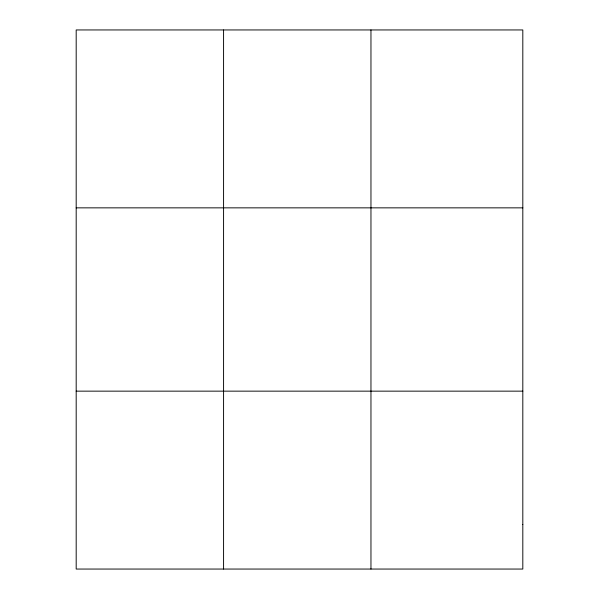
<?xml version="1.0" encoding="UTF-8"?>
<svg xmlns="http://www.w3.org/2000/svg" width="599" height="599" viewBox="0 0 599 599"><rect width="100%" height="100%" fill="white"/><g stroke="black" fill="none" stroke-linecap="round" stroke-linejoin="round"><path stroke-width="0.9" d="M223.577 569.05L223.577 29.95M370.961 569.05L370.961 29.95M76.185 207.853L522.815 207.853M76.185 391.147L522.815 391.147M522.815 524.574L522.815 569.05L76.185 569.05L76.185 29.95L522.815 29.95L522.815 524.574"/></g></svg>
